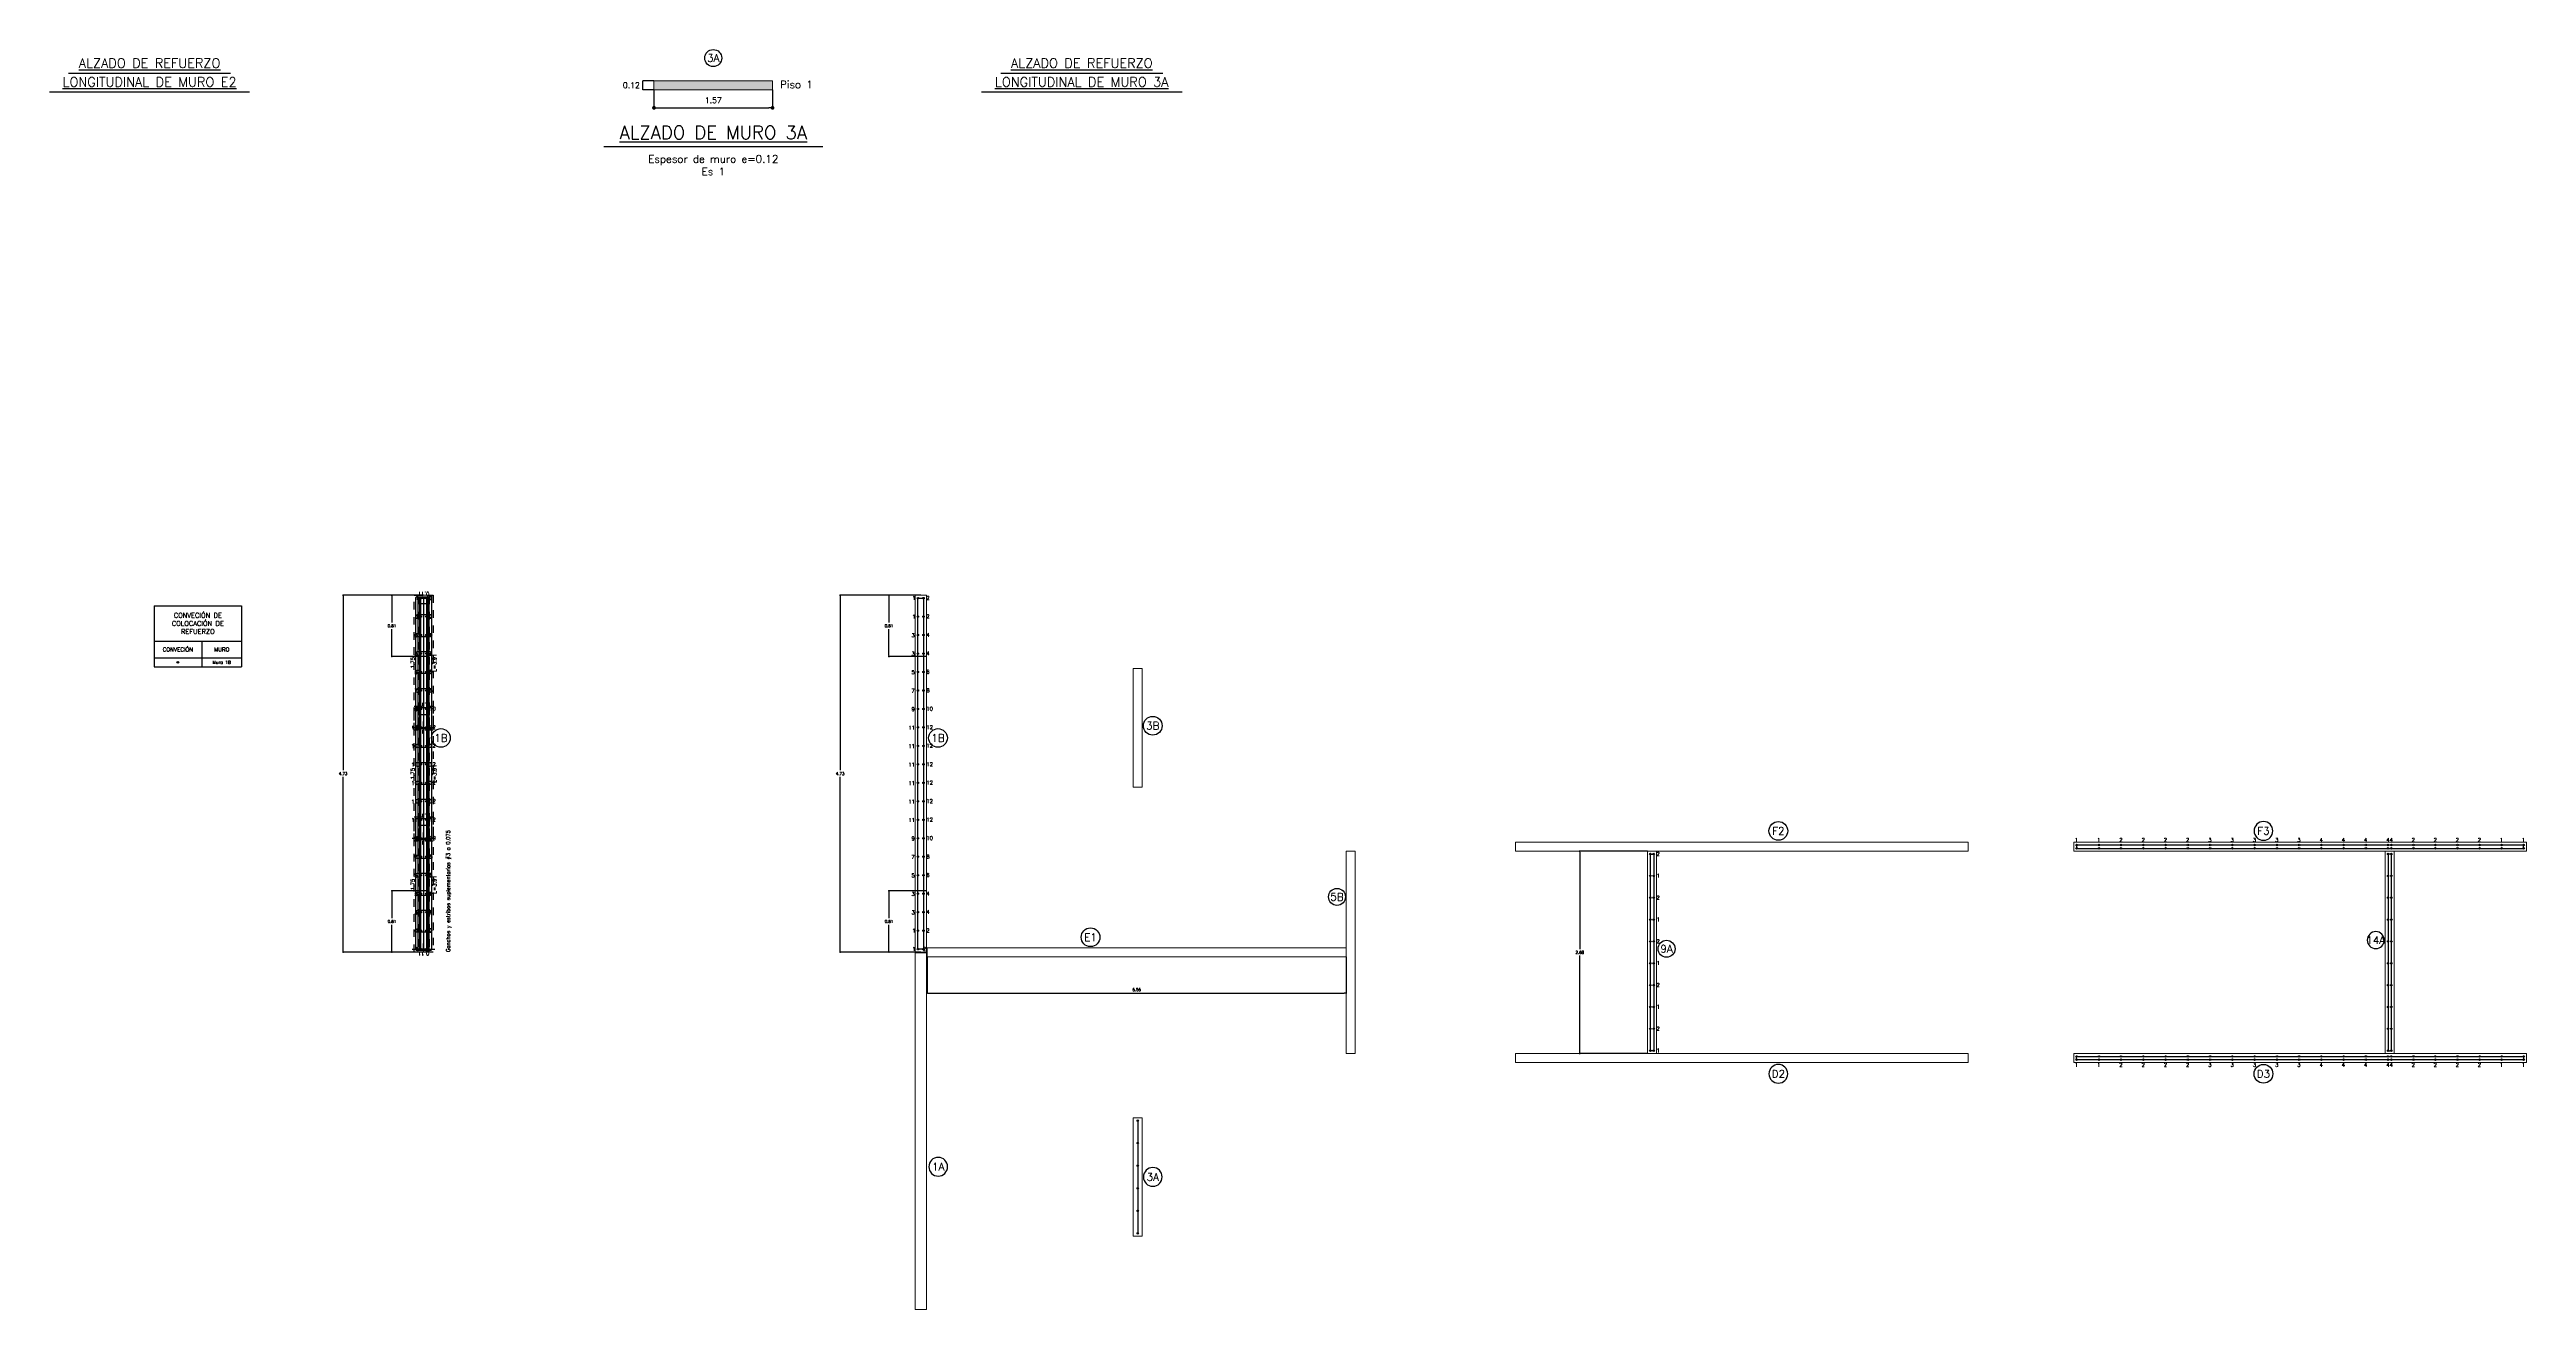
# Model space of a CAD drawing. Header units: millimetres. Extents: x -99999999 to 100000000, y -41 to 20.
# Drawn here: x 87.96 to 120.76, y -18.73 to -2.04 of the extents above; entities that cross this region are included whole.
import ezdxf
from ezdxf.enums import TextEntityAlignment as Align

# ---------------------------------------------------------------- set-up
doc = ezdxf.new("R2010")
doc.units = ezdxf.units.MM
doc.header["$LTSCALE"] = 0.01
doc.header["$PDMODE"] = 3
doc.linetypes.add('DASHED2', pattern=[0.375, 0.25, -0.125])
for name, color, linetype in [('FC_BORDES', 4, 'Continuous'), ('FC_COTAS', 1, 'Continuous'), ('FC_ESTRIBOS', 3, 'Continuous'), ('FC_ET_VSMM', 3, 'Continuous'), ('FC_GANCHOS', 4, 'Continuous'), ('FC_HATCH MUROS', 253, 'Continuous'), ('FC_NUMERO', 11, 'Continuous'), ('FC_R-140', 2, 'Continuous'), ('FC_R-200', 5, 'Continuous'), ('FC_R-80', 11, 'Continuous'), ('FC_REFUERZO 2', 1, 'Continuous')]:
    doc.layers.add(name, color=color, linetype=linetype)
doc.layers.add('FC_DEFPOINTS', color=250, linetype='Continuous', plot=False)
doc.layers.add('FC_MURO CONCRETO', color=7, linetype='Continuous', lineweight=0)
doc.styles.add('COTA-EJE 50', font='romans.shx', dxfattribs={"height": 0.1})
doc.styles.add('FC_TEXT', font='romans.shx', dxfattribs={"height": 0.002})
doc.styles.add('FC_TEXT1', font='romans.shx')
doc.dimstyles.new('FC_COTAS', dxfattribs={"dimtxt": 0.0015, "dimasz": 0.001, "dimexe": 0, "dimexo": 0, "dimgap": 0.001, "dimtad": 1, "dimtih": 1, "dimtoh": 1, "dimzin": 0, "dimdsep": 46, "dimtxsty": 'FC_TEXT1', "dimblk": 'DOT', "dimcen": 0.09, "dimclrd": 256, "dimclre": 256, "dimclrt": 256, "dimadec": 0, "dimazin": 0, "dimtfac": 1, "dimtix": 1, "dimtmove": 2, "dimatfit": 3, "dimfxl": 1.002, "dimtolj": 1, "dimtzin": 0, "dimlwd": -1, "dimarcsym": 0})

# ---------------------------------------------------------------- blocks, each defined once
blk = doc.blocks.new('*U41')
at = {"layer": 'FC_NUMERO', "color": 0}
blk.add_circle((0, 0), 0.00248, dxfattribs=at)
at = {"layer": 'FC_NUMERO', "color": 0, "style": 'FC_TEXT1'}
blk.add_attdef('N-NUM', text='', height=0.002, dxfattribs=at).set_placement((0, 0), align=Align.MIDDLE_CENTER)
blk = doc.blocks.new('*U164')
at = {"layer": 'FC_NUMERO', "color": 0}
blk.add_circle((0, 0), 0.00225, dxfattribs=at)
at = {"layer": 'FC_NUMERO', "color": 0, "style": 'FC_TEXT1'}
blk.add_attdef('N-NUM', text='', height=0.002, dxfattribs=at).set_placement((0, 0), align=Align.MIDDLE_CENTER)
blk = doc.blocks.new('*U165')
at = {"layer": 'FC_NUMERO', "color": 0}
blk.add_circle((0, 0), 0.00225, dxfattribs=at)
at = {"layer": 'FC_NUMERO', "color": 0, "style": 'FC_TEXT1'}
blk.add_attdef('N-NUM', text='', height=0.002, dxfattribs=at).set_placement((0, 0), align=Align.MIDDLE_CENTER)
blk = doc.blocks.new('*U166')
at = {"layer": 'FC_NUMERO', "color": 0}
blk.add_circle((0, 0), 0.00225, dxfattribs=at)
at = {"layer": 'FC_NUMERO', "color": 0, "style": 'FC_TEXT1'}
blk.add_attdef('N-NUM', text='', height=0.002, dxfattribs=at).set_placement((0, 0), align=Align.MIDDLE_CENTER)
blk = doc.blocks.new('_Dot')
at = {"color": 0, "linetype": 'ByBlock', "lineweight": -2}
blk.add_line((-0.5, 0), (-1, 0), dxfattribs=at)
at = {"color": 0, "linetype": 'ByBlock', "const_width": 0.5}
blk.add_lwpolyline([(-0.25, 0, 1), (0.25, 0, 1)], format="xyb", close=True, dxfattribs=at)
blk = doc.blocks.new('*D167')
at = {"layer": 'Defpoints', "color": 0, "ltscale": 0.6, "transparency": 16777216}
for p in [(98.426, -9.266), (99.492, -9.266), (99.492, -13.991)]:
    blk.add_point(p, dxfattribs=at)
at = {"layer": 'FC_COTAS', "lineweight": -2, "ltscale": 0.6, "transparency": 16777216}
for p, q in [((99.492, -9.266), (98.426, -9.266)), ((99.492, -13.991), (98.426, -13.991))]:
    blk.add_line(p, q, dxfattribs=at)
at = {"layer": 'FC_COTAS', "ltscale": 0.6, "transparency": 16777216}
for p, q in [((98.426, -9.291), (98.426, -11.584)), ((98.426, -13.966), (98.426, -11.672))]:
    blk.add_line(p, q, dxfattribs=at)
at = {"layer": 'FC_COTAS', "ltscale": 0.6, "transparency": 16777216, "xscale": 0.025, "yscale": 0.025, "zscale": 0.025}
for p, rotation in [((98.426, -9.266), 90), ((98.426, -13.991), 270)]:
    blk.add_blockref('_Dot', p, dxfattribs=dict(at, rotation=rotation))
at = {"layer": 'FC_COTAS', "ltscale": 0.6, "transparency": 16777216, "insert": (98.426, -11.628), "char_height": 0.0375, "attachment_point": 5, "style": 'FC_TEXT1'}
blk.add_mtext('\\A1;4.73', dxfattribs=at)
blk = doc.blocks.new('*D168')
at = {"layer": 'Defpoints', "color": 0, "ltscale": 0.6, "transparency": 16777216}
for p in [(99.072, -13.181), (99.567, -13.181), (99.417, -13.991)]:
    blk.add_point(p, dxfattribs=at)
at = {"layer": 'FC_COTAS', "lineweight": -2, "ltscale": 0.6, "transparency": 16777216}
for p, q in [((99.567, -13.181), (99.072, -13.181)), ((99.417, -13.991), (99.072, -13.991))]:
    blk.add_line(p, q, dxfattribs=at)
at = {"layer": 'FC_COTAS', "ltscale": 0.6, "transparency": 16777216}
for p, q in [((99.072, -13.206), (99.072, -13.542)), ((99.072, -13.966), (99.072, -13.629))]:
    blk.add_line(p, q, dxfattribs=at)
at = {"layer": 'FC_COTAS', "ltscale": 0.6, "transparency": 16777216, "xscale": 0.025, "yscale": 0.025, "zscale": 0.025}
for p, rotation in [((99.072, -13.181), 90), ((99.072, -13.991), 270)]:
    blk.add_blockref('_Dot', p, dxfattribs=dict(at, rotation=rotation))
at = {"layer": 'FC_COTAS', "ltscale": 0.6, "transparency": 16777216, "insert": (99.072, -13.586), "char_height": 0.0375, "attachment_point": 5, "style": 'FC_TEXT1'}
blk.add_mtext('\\A1;0.81', dxfattribs=at)
blk = doc.blocks.new('*D169')
at = {"layer": 'Defpoints', "color": 0, "ltscale": 0.6, "transparency": 16777216}
for p in [(99.417, -9.266), (99.072, -10.076), (99.567, -10.076)]:
    blk.add_point(p, dxfattribs=at)
at = {"layer": 'FC_COTAS', "lineweight": -2, "ltscale": 0.6, "transparency": 16777216}
for p, q in [((99.417, -9.266), (99.072, -9.266)), ((99.567, -10.076), (99.072, -10.076))]:
    blk.add_line(p, q, dxfattribs=at)
at = {"layer": 'FC_COTAS', "ltscale": 0.6, "transparency": 16777216}
for p, q in [((99.072, -9.291), (99.072, -9.627)), ((99.072, -10.051), (99.072, -9.714))]:
    blk.add_line(p, q, dxfattribs=at)
at = {"layer": 'FC_COTAS', "ltscale": 0.6, "transparency": 16777216, "xscale": 0.025, "yscale": 0.025, "zscale": 0.025}
for p, rotation in [((99.072, -9.266), 90), ((99.072, -10.076), 270)]:
    blk.add_blockref('_Dot', p, dxfattribs=dict(at, rotation=rotation))
at = {"layer": 'FC_COTAS', "ltscale": 0.6, "transparency": 16777216, "insert": (99.072, -9.671), "char_height": 0.0375, "attachment_point": 5, "style": 'FC_TEXT1'}
blk.add_mtext('\\A1;0.81', dxfattribs=at)
blk = doc.blocks.new('*D170')
at = {"layer": 'Defpoints', "color": 0, "ltscale": 0.6, "transparency": 16777216}
for p in [(99.577, -14.056), (105.127, -14.056), (105.127, -14.534)]:
    blk.add_point(p, dxfattribs=at)
at = {"layer": 'FC_COTAS', "lineweight": -2, "ltscale": 0.6, "transparency": 16777216}
for p, q in [((99.577, -14.056), (99.577, -14.534)), ((105.127, -14.056), (105.127, -14.534))]:
    blk.add_line(p, q, dxfattribs=at)
at = {"layer": 'FC_COTAS', "ltscale": 0.6, "transparency": 16777216}
blk.add_line((99.602, -14.534), (105.102, -14.534), dxfattribs=at)
at = {"layer": 'FC_COTAS', "ltscale": 0.6, "transparency": 16777216, "xscale": 0.025, "yscale": 0.025, "zscale": 0.025, "rotation": 180}
blk.add_blockref('_Dot', (99.577, -14.534), dxfattribs=at)
at = {"layer": 'FC_COTAS', "ltscale": 0.6, "transparency": 16777216, "xscale": 0.025, "yscale": 0.025, "zscale": 0.025}
blk.add_blockref('_Dot', (105.127, -14.534), dxfattribs=at)
at = {"layer": 'FC_COTAS', "ltscale": 0.6, "transparency": 16777216, "insert": (102.352, -14.49), "char_height": 0.0375, "attachment_point": 5, "style": 'FC_TEXT1'}
blk.add_mtext('\\A1;5.55', dxfattribs=at)
blk = doc.blocks.new('*D174')
at = {"layer": 'Defpoints', "color": 0, "ltscale": 0.6, "transparency": 16777216}
for p in [(108.22, -12.656), (109.117, -12.656), (109.117, -15.336)]:
    blk.add_point(p, dxfattribs=at)
at = {"layer": 'FC_COTAS', "lineweight": -2, "ltscale": 0.6, "transparency": 16777216}
for p, q in [((109.117, -12.656), (108.22, -12.656)), ((109.117, -15.336), (108.22, -15.336))]:
    blk.add_line(p, q, dxfattribs=at)
at = {"layer": 'FC_COTAS', "ltscale": 0.6, "transparency": 16777216}
for p, q in [((108.22, -12.681), (108.22, -13.952)), ((108.22, -15.311), (108.22, -14.039))]:
    blk.add_line(p, q, dxfattribs=at)
at = {"layer": 'FC_COTAS', "ltscale": 0.6, "transparency": 16777216, "xscale": 0.025, "yscale": 0.025, "zscale": 0.025}
for p, rotation in [((108.22, -12.656), 90), ((108.22, -15.336), 270)]:
    blk.add_blockref('_Dot', p, dxfattribs=dict(at, rotation=rotation))
at = {"layer": 'FC_COTAS', "ltscale": 0.6, "transparency": 16777216, "insert": (108.22, -13.996), "char_height": 0.0375, "attachment_point": 5, "style": 'FC_TEXT1'}
blk.add_mtext('\\A1;2.68', dxfattribs=at)
blk = doc.blocks.new('*U299')
at = {"layer": 'FC_R-140', "color": 4, "ltscale": 1.5}
blk.add_lwpolyline([(-0.02144, 0), (0.02144, 0)], dxfattribs=at)
at = {"layer": 'FC_R-140', "ltscale": 1.5, "style": 'FC_TEXT1'}
blk.add_attdef('%%UTÍTULO', text='', height=0.0025, dxfattribs=at).set_placement((0, 0.00266), align=Align.MIDDLE_CENTER)
at = {"layer": 'FC_R-80', "ltscale": 1.5, "style": 'FC_TEXT1'}
blk.add_attdef('ESCALA', text='', height=0.002, dxfattribs=at).set_placement((-0.02144, -0.0017), align=Align.MIDDLE_LEFT)
blk = doc.blocks.new('*U625')
at = {"layer": 'FC_R-140', "color": 4, "ltscale": 1.5}
blk.add_lwpolyline([(-0.0265, 0), (0.0265, 0)], dxfattribs=at)
at = {"layer": 'FC_R-140', "ltscale": 1.5, "style": 'FC_TEXT1'}
blk.add_attdef('%%UTÍTULO', text='', height=0.0025, dxfattribs=at).set_placement((0, 0.00266), align=Align.MIDDLE_CENTER)
at = {"layer": 'FC_R-80', "ltscale": 1.5, "style": 'FC_TEXT1'}
blk.add_attdef('ESCALA', text='', height=0.002, dxfattribs=at).set_placement((-0.0265, -0.0017), align=Align.MIDDLE_LEFT)
blk = doc.blocks.new('FC_B_Nomenclatura')
at = {"layer": 'FC_NUMERO', "color": 0}
blk.add_circle((0, 0), 0.00225, dxfattribs=at)
at = {"layer": 'FC_NUMERO', "color": 0, "style": 'FC_TEXT1'}
blk.add_attdef('N-NUM', text='', height=0.002, dxfattribs=at).set_placement((0, 0), align=Align.MIDDLE_CENTER)
blk = doc.blocks.new('*D643')
at = {"layer": 'Defpoints', "color": 0, "ltscale": 0.6, "transparency": 16777216}
for p in [(95.81, -2.45), (95.96, -2.45), (95.96, -2.57)]:
    blk.add_point(p, dxfattribs=at)
at = {"layer": 'FC_COTAS', "lineweight": -2, "ltscale": 0.6, "transparency": 16777216}
for p, q in [((95.96, -2.45), (95.81, -2.45)), ((95.96, -2.57), (95.81, -2.57))]:
    blk.add_line(p, q, dxfattribs=at)
at = {"layer": 'FC_COTAS', "ltscale": 0.6, "transparency": 16777216}
blk.add_line((95.81, -2.57), (95.81, -2.45), dxfattribs=at)
at = {"layer": 'FC_COTAS', "ltscale": 0.6, "transparency": 16777216, "insert": (95.66, -2.51), "char_height": 0.075, "attachment_point": 5, "style": 'FC_TEXT1'}
blk.add_mtext('\\A1;0.12', dxfattribs=at)
blk = doc.blocks.new('*D644')
at = {"layer": 'Defpoints', "color": 0, "ltscale": 0.6, "transparency": 16777216}
for p in [(95.96, -2.57), (97.53, -2.57), (97.53, -2.81)]:
    blk.add_point(p, dxfattribs=at)
at = {"layer": 'FC_COTAS', "lineweight": -2, "ltscale": 0.6, "transparency": 16777216}
for p, q in [((95.96, -2.57), (95.96, -2.81)), ((97.53, -2.57), (97.53, -2.81))]:
    blk.add_line(p, q, dxfattribs=at)
at = {"layer": 'FC_COTAS', "ltscale": 0.6, "transparency": 16777216}
blk.add_line((96.01, -2.81), (97.48, -2.81), dxfattribs=at)
at = {"layer": 'FC_COTAS', "ltscale": 0.6, "transparency": 16777216, "xscale": 0.05, "yscale": 0.05, "zscale": 0.05, "rotation": 180}
blk.add_blockref('_Dot', (95.96, -2.81), dxfattribs=at)
at = {"layer": 'FC_COTAS', "ltscale": 0.6, "transparency": 16777216, "xscale": 0.05, "yscale": 0.05, "zscale": 0.05}
blk.add_blockref('_Dot', (97.53, -2.81), dxfattribs=at)
at = {"layer": 'FC_COTAS', "ltscale": 0.6, "transparency": 16777216, "insert": (96.745, -2.71), "char_height": 0.075, "attachment_point": 5, "style": 'FC_TEXT1'}
blk.add_mtext('\\A1;1.57', dxfattribs=at)
blk = doc.blocks.new('*U487')
at = {"layer": 'FC_R-200', "color": 4, "ltscale": 1.5}
blk.add_lwpolyline([(-0.02901, 0), (0.02901, 0)], dxfattribs=at)
at = {"layer": 'FC_R-200', "ltscale": 1.5, "style": 'FC_TEXT1'}
blk.add_attdef('%%UTÍTULO', text='', height=0.0035, dxfattribs=at).set_placement((0, 0.00366), align=Align.MIDDLE_CENTER)
at = {"layer": 'FC_R-80', "ltscale": 1.5, "style": 'FC_TEXT1'}
blk.add_attdef('ESCALA', text='', height=0.002, dxfattribs=at).set_placement((-0.02849, -0.0017), align=Align.MIDDLE_LEFT)
blk = doc.blocks.new('*U302')
at = {"layer": 'FC_R-140', "color": 4, "ltscale": 1.5}
blk.add_lwpolyline([(-0.02656, 0), (0.02656, 0)], dxfattribs=at)
at = {"layer": 'FC_R-140', "ltscale": 1.5, "style": 'FC_TEXT1'}
blk.add_attdef('%%UTÍTULO', text='', height=0.0025, dxfattribs=at).set_placement((0, 0.00266), align=Align.MIDDLE_CENTER)
at = {"layer": 'FC_R-80', "ltscale": 1.5, "style": 'FC_TEXT1'}
blk.add_attdef('ESCALA', text='', height=0.002, dxfattribs=at).set_placement((-0.02656, -0.0017), align=Align.MIDDLE_LEFT)
blk = doc.blocks.new('*U747')
at = {"layer": 'FC_DEFPOINTS', "linetype": 'DASHED2', "ltscale": 0.6}
blk.add_lwpolyline([(-0.038, 0.125), (1.751, 0.125), (1.751, -0.125), (-0.038, -0.125)], close=True, dxfattribs=at)
at = {"layer": 'FC_DEFPOINTS', "ltscale": 0.6}
for points in [[(1.712, 0), (-0.037, 0)], [(0.076, 0), (-0.018, 0), (-0.018, 0.055), (1.731, 0.055), (1.731, -0.055), (-0.018, -0.055), (-0.018, 0), (0.076, 0)], [(0, 0.15), (0, -0.15)], [(1.636, -0.055), (1.636, 0.055)]]:
    blk.add_lwpolyline(points, dxfattribs=at)
at = {"layer": 'FC_DEFPOINTS', "linetype": 'DASHED2', "ltscale": 0.6}
for points in [[(1.731, 0.075), (-0.018, 0.075)], [(1.731, -0.075), (-0.018, -0.075)]]:
    blk.add_lwpolyline(points, dxfattribs=at)
at = {"layer": 'FC_ESTRIBOS', "ltscale": 0.6}
blk.add_lwpolyline([(-0.003, 0.105), (1.716, 0.105, -0.414214), (1.731, 0.09), (1.731, -0.09, -0.414214), (1.716, -0.105), (-0.003, -0.105, -0.414214), (-0.018, -0.09), (-0.018, 0.09, -0.414214)], format="xyb", close=True, dxfattribs=at)
for points in [[(-0.018, 0.087), (0.01, 0.059)], [(0, 0.105), (0.028, 0.077)]]:
    blk.add_lwpolyline(points, dxfattribs=at)
at = {"layer": 'FC_R-80', "char_height": 0.05, "width": 0.13621, "attachment_point": 5, "rotation": 90, "style": 'FC_TEXT'}
for insert in [(-0.058, 0), (1.769, 0)]:
    blk.add_mtext('0.11', dxfattribs=dict(at, insert=insert))
at = {"layer": 'FC_R-80', "char_height": 0.05, "attachment_point": 5, "style": 'FC_TEXT'}
for s, insert, width in [('1.75', (0.856, 0.144), 1.50881), ('L=3.91', (0.856, -0.144), 1.61119)]:
    blk.add_mtext(s, dxfattribs=dict(at, insert=insert, width=width))
blk = doc.blocks.new('*U740')
at = {"layer": 'FC_GANCHOS', "color": 0, "lineweight": -2}
blk.add_lwpolyline([(0.049, -0.022), (0, -0.022, -1.022233), (0, 0.022), (0.174, 0.022, -1.022233), (0.174, -0.022), (0.125, -0.022)], format="xyb", dxfattribs=at)
blk = doc.blocks.new('*U741')
at = {"layer": 'FC_GANCHOS', "color": 0, "lineweight": -2}
blk.add_lwpolyline([(0.049, 0.022), (0, 0.022, 1.022233), (0, -0.022), (0.174, -0.022, 1.022233), (0.174, 0.022), (0.125, 0.022)], format="xyb", dxfattribs=at)
blk = doc.blocks.new('*D750')
at = {"layer": 'Defpoints', "color": 0, "ltscale": 0.6, "transparency": 16777216}
for p in [(91.843, -9.266), (92.909, -9.266), (92.909, -13.991)]:
    blk.add_point(p, dxfattribs=at)
at = {"layer": 'FC_COTAS', "lineweight": -2, "ltscale": 0.6, "transparency": 16777216}
for p, q in [((92.909, -9.266), (91.843, -9.266)), ((92.909, -13.991), (91.843, -13.991))]:
    blk.add_line(p, q, dxfattribs=at)
at = {"layer": 'FC_COTAS', "ltscale": 0.6, "transparency": 16777216}
for p, q in [((91.843, -9.291), (91.843, -11.584)), ((91.843, -13.966), (91.843, -11.672))]:
    blk.add_line(p, q, dxfattribs=at)
at = {"layer": 'FC_COTAS', "ltscale": 0.6, "transparency": 16777216, "xscale": 0.025, "yscale": 0.025, "zscale": 0.025}
for p, rotation in [((91.843, -9.266), 90), ((91.843, -13.991), 270)]:
    blk.add_blockref('_Dot', p, dxfattribs=dict(at, rotation=rotation))
at = {"layer": 'FC_COTAS', "ltscale": 0.6, "transparency": 16777216, "insert": (91.843, -11.628), "char_height": 0.0375, "attachment_point": 5, "style": 'FC_TEXT1'}
blk.add_mtext('\\A1;4.73', dxfattribs=at)
blk = doc.blocks.new('*D751')
at = {"layer": 'Defpoints', "color": 0, "ltscale": 0.6, "transparency": 16777216}
for p in [(92.489, -13.181), (92.984, -13.181), (92.834, -13.991)]:
    blk.add_point(p, dxfattribs=at)
at = {"layer": 'FC_COTAS', "lineweight": -2, "ltscale": 0.6, "transparency": 16777216}
for p, q in [((92.984, -13.181), (92.489, -13.181)), ((92.834, -13.991), (92.489, -13.991))]:
    blk.add_line(p, q, dxfattribs=at)
at = {"layer": 'FC_COTAS', "ltscale": 0.6, "transparency": 16777216}
for p, q in [((92.489, -13.206), (92.489, -13.542)), ((92.489, -13.966), (92.489, -13.629))]:
    blk.add_line(p, q, dxfattribs=at)
at = {"layer": 'FC_COTAS', "ltscale": 0.6, "transparency": 16777216, "xscale": 0.025, "yscale": 0.025, "zscale": 0.025}
for p, rotation in [((92.489, -13.181), 90), ((92.489, -13.991), 270)]:
    blk.add_blockref('_Dot', p, dxfattribs=dict(at, rotation=rotation))
at = {"layer": 'FC_COTAS', "ltscale": 0.6, "transparency": 16777216, "insert": (92.489, -13.586), "char_height": 0.0375, "attachment_point": 5, "style": 'FC_TEXT1'}
blk.add_mtext('\\A1;0.81', dxfattribs=at)
blk = doc.blocks.new('*D752')
at = {"layer": 'Defpoints', "color": 0, "ltscale": 0.6, "transparency": 16777216}
for p in [(92.834, -9.266), (92.489, -10.076), (92.984, -10.076)]:
    blk.add_point(p, dxfattribs=at)
at = {"layer": 'FC_COTAS', "lineweight": -2, "ltscale": 0.6, "transparency": 16777216}
for p, q in [((92.834, -9.266), (92.489, -9.266)), ((92.984, -10.076), (92.489, -10.076))]:
    blk.add_line(p, q, dxfattribs=at)
at = {"layer": 'FC_COTAS', "ltscale": 0.6, "transparency": 16777216}
for p, q in [((92.489, -9.291), (92.489, -9.627)), ((92.489, -10.051), (92.489, -9.714))]:
    blk.add_line(p, q, dxfattribs=at)
at = {"layer": 'FC_COTAS', "ltscale": 0.6, "transparency": 16777216, "xscale": 0.025, "yscale": 0.025, "zscale": 0.025}
for p, rotation in [((92.489, -9.266), 90), ((92.489, -10.076), 270)]:
    blk.add_blockref('_Dot', p, dxfattribs=dict(at, rotation=rotation))
at = {"layer": 'FC_COTAS', "ltscale": 0.6, "transparency": 16777216, "insert": (92.489, -9.671), "char_height": 0.0375, "attachment_point": 5, "style": 'FC_TEXT1'}
blk.add_mtext('\\A1;0.81', dxfattribs=at)
blk = doc.blocks.new('*T772')
at = {"layer": 'FC_BORDES', "color": 0, "linetype": 'ByBlock', "lineweight": -2, "ltscale": 0.6, "transparency": 16777216}
for p, q in [((0, 0), (1.16, 0)), ((0, 0), (0, -0.811)), ((1.16, 0), (1.16, -0.811)), ((0, -0.47), (1.16, -0.47)), ((0.633, -0.47), (0.633, -0.811)), ((0, -0.69), (1.16, -0.69)), ((0, -0.811), (1.16, -0.811))]:
    blk.add_line(p, q, dxfattribs=at)
at = {"layer": 'FC_BORDES', "color": 5, "ltscale": 0.6, "transparency": 16777216, "insert": (0.58, -0.235), "char_height": 0.06416, "width": 1.148, "attachment_point": 5, "style": 'FC_TEXT1'}
blk.add_mtext('CONVECIÓN DE COLOCACIÓN DE REFUERZO', dxfattribs=at)
at = {"layer": 'FC_BORDES', "color": 2, "ltscale": 0.6, "transparency": 16777216, "char_height": 0.0535, "attachment_point": 5, "style": 'FC_TEXT1'}
for s, insert, width in [('CONVECIÓN', (0.316, -0.58), 0.62067), ('MURO', (0.896, -0.58), 0.51533)]:
    blk.add_mtext(s, dxfattribs=dict(at, insert=insert, width=width))
at = {"layer": 'FC_BORDES', "color": 11, "ltscale": 0.6, "transparency": 16777216, "insert": (0.896, -0.75), "char_height": 0.0428, "width": 0.51533, "attachment_point": 5, "style": 'FC_TEXT1'}
blk.add_mtext('Muro 1B', dxfattribs=at)
blk = doc.blocks.new('*U176')
h = blk.add_hatch(color=0)
h.dxf.hatch_style = 1
edge = h.paths.add_edge_path()
edge.add_arc((0, 0), 0.0119, 0, 360, ccw=False)
at = {"color": 0}
blk.add_circle((0, 0), 0.0119, dxfattribs=at)

msp = doc.modelspace()

# ---------------------------------------------------------------- hatches: boundary and pattern name
at = {"layer": 'FC_HATCH MUROS', "ltscale": 0.9}
msp.add_hatch(color=256, dxfattribs=at).paths.add_polyline_path([(95.96, -2.57), (97.53, -2.57), (97.53, -2.45), (95.96, -2.45)])

# ---------------------------------------------------------------- linework, layer by layer
at = {"layer": 'FC_BORDES', "ltscale": 0.6}
msp.add_line((102.367, -16.224), (102.367, -17.718), dxfattribs=at)
for points in [[(92.872, -9.304), (92.946, -9.304), (92.946, -13.953), (92.872, -13.953)], [(99.455, -9.304), (99.529, -9.304), (99.529, -13.953), (99.455, -13.953)], [(109.155, -12.694), (109.199, -12.694), (109.199, -15.298), (109.155, -15.298)], [(120.719, -12.574), (114.8, -12.574), (114.8, -12.618), (120.719, -12.618)], [(118.969, -12.694), (118.925, -12.694), (118.925, -15.298), (118.969, -15.298)], [(120.719, -15.418), (114.8, -15.418), (114.8, -15.374), (120.719, -15.374)]]:
    msp.add_lwpolyline(points, close=True, dxfattribs=at)
at = {"layer": 'FC_MURO CONCRETO', "ltscale": 0.6}
msp.add_lwpolyline([(95.96, -2.57), (97.53, -2.57), (97.53, -2.45), (95.96, -2.45)], close=True, dxfattribs=at)
at = {"layer": 'FC_MURO CONCRETO'}
for points in [[(92.834, -9.266), (92.984, -9.266), (92.984, -13.991), (92.834, -13.991)], [(99.417, -9.266), (99.567, -9.266), (99.567, -13.991), (99.417, -13.991)], [(102.307, -10.236), (102.427, -10.236), (102.427, -11.806), (102.307, -11.806)], [(105.247, -12.656), (105.127, -12.656), (105.127, -15.336), (105.247, -15.336)], [(107.367, -12.536), (113.362, -12.536), (113.362, -12.656), (107.367, -12.656)], [(109.117, -12.656), (109.237, -12.656), (109.237, -15.336), (109.117, -15.336)], [(120.757, -12.536), (114.762, -12.536), (114.762, -12.656), (120.757, -12.656)], [(119.007, -12.656), (118.887, -12.656), (118.887, -15.336), (119.007, -15.336)], [(99.417, -18.726), (99.567, -18.726), (99.567, -14.001), (99.417, -14.001)], [(99.577, -13.936), (105.127, -13.936), (105.127, -14.056), (99.577, -14.056)], [(107.367, -15.456), (113.362, -15.456), (113.362, -15.336), (107.367, -15.336)], [(120.757, -15.456), (114.762, -15.456), (114.762, -15.336), (120.757, -15.336)], [(102.307, -17.756), (102.427, -17.756), (102.427, -16.186), (102.307, -16.186)]]:
    msp.add_lwpolyline(points, close=True, dxfattribs=at)
at = {"layer": 'FC_REFUERZO 2', "ltscale": 0.6}
for centre in [(92.872, -9.304), (92.946, -9.304), (99.455, -9.304), (99.529, -9.304), (92.872, -9.548), (92.872, -9.793), (92.946, -9.548), (92.946, -9.793), (99.455, -9.548), (99.455, -9.793), (99.529, -9.548), (99.529, -9.793), (92.872, -10.038), (92.946, -10.038), (99.455, -10.038), (99.529, -10.038), (92.872, -10.282), (92.946, -10.282), (99.455, -10.282), (99.529, -10.282), (92.872, -10.527), (92.872, -10.772), (92.946, -10.527), (92.946, -10.772), (99.455, -10.527), (99.455, -10.772), (99.529, -10.527), (99.529, -10.772), (92.872, -11.016), (92.946, -11.016), (99.455, -11.016), (99.529, -11.016), (92.872, -11.261), (92.946, -11.261), (99.455, -11.261), (99.529, -11.261), (92.872, -11.506), (92.872, -11.75), (92.946, -11.506), (92.946, -11.75), (99.455, -11.506), (99.455, -11.75), (99.529, -11.506), (99.529, -11.75), (92.872, -11.995), (92.946, -11.995), (99.455, -11.995), (99.529, -11.995), (92.872, -12.24), (92.946, -12.24), (99.455, -12.24), (99.529, -12.24), (92.872, -12.485), (92.872, -12.729), (92.946, -12.485), (92.946, -12.729), (99.455, -12.485), (99.455, -12.729), (99.529, -12.485), (99.529, -12.729), (109.155, -12.694), (109.199, -12.694), (114.8, -12.574), (114.8, -12.618), (115.095, -12.574), (115.095, -12.618), (115.389, -12.574), (115.389, -12.618), (115.684, -12.574), (115.684, -12.618), (115.979, -12.574), (115.979, -12.618), (116.273, -12.574), (116.273, -12.618), (116.568, -12.574), (116.568, -12.618), (116.863, -12.574), (116.863, -12.618), (117.157, -12.574), (117.157, -12.618), (117.452, -12.574), (117.452, -12.618), (117.747, -12.574), (117.747, -12.618), (118.041, -12.574), (118.041, -12.618), (118.336, -12.574), (118.336, -12.618), (118.63, -12.574), (118.63, -12.618), (118.925, -12.574), (118.925, -12.618), (118.925, -12.694), (118.969, -12.574), (118.969, -12.618), (118.969, -12.694), (119.261, -12.574), (119.261, -12.618), (119.552, -12.574), (119.552, -12.618), (119.844, -12.574), (119.844, -12.618), (120.136, -12.574), (120.136, -12.618), (120.427, -12.574), (120.427, -12.618), (120.719, -12.574), (120.719, -12.618), (92.872, -12.974), (92.946, -12.974), (99.455, -12.974), (99.529, -12.974), (109.155, -12.983), (109.199, -12.983), (118.925, -12.983), (118.969, -12.983), (92.872, -13.219), (92.946, -13.219), (99.455, -13.219), (99.529, -13.219), (109.155, -13.272), (109.199, -13.272), (118.925, -13.272), (118.969, -13.272), (92.872, -13.463), (92.872, -13.708), (92.946, -13.463), (92.946, -13.708), (99.455, -13.463), (99.455, -13.708), (99.529, -13.463), (99.529, -13.708), (109.155, -13.562), (109.199, -13.562), (118.925, -13.562), (118.969, -13.562), (92.872, -13.953), (92.946, -13.953), (99.455, -13.953), (99.529, -13.953), (109.155, -13.851), (109.199, -13.851), (118.925, -13.851), (118.969, -13.851), (109.155, -14.14), (109.155, -14.43), (109.199, -14.14), (109.199, -14.43), (118.925, -14.14), (118.925, -14.43), (118.969, -14.14), (118.969, -14.43), (109.155, -14.719), (109.199, -14.719), (118.925, -14.719), (118.969, -14.719), (109.155, -15.008), (109.199, -15.008), (118.925, -15.008), (118.969, -15.008), (109.155, -15.298), (109.199, -15.298), (114.8, -15.374), (114.8, -15.418), (115.095, -15.374), (115.095, -15.418), (115.389, -15.374), (115.389, -15.418), (115.684, -15.374), (115.684, -15.418), (115.979, -15.374), (115.979, -15.418), (116.273, -15.374), (116.273, -15.418), (116.568, -15.374), (116.568, -15.418), (116.863, -15.374), (116.863, -15.418), (117.157, -15.374), (117.157, -15.418), (117.452, -15.374), (117.452, -15.418), (117.747, -15.374), (117.747, -15.418), (118.041, -15.374), (118.041, -15.418), (118.336, -15.374), (118.336, -15.418), (118.63, -15.374), (118.63, -15.418), (118.925, -15.298), (118.925, -15.374), (118.925, -15.418), (118.969, -15.298), (118.969, -15.374), (118.969, -15.418), (119.261, -15.374), (119.261, -15.418), (119.552, -15.374), (119.552, -15.418), (119.844, -15.374), (119.844, -15.418), (120.136, -15.374), (120.136, -15.418), (120.427, -15.374), (120.427, -15.418), (120.719, -15.374), (120.719, -15.418), (102.367, -16.224), (102.367, -16.522), (102.367, -16.821), (102.367, -17.12), (102.367, -17.419), (102.367, -17.718)]:
    msp.add_circle(centre, 0.01, dxfattribs=at)

# ---------------------------------------------------------------- block references
msp.add_blockref('*T772', (89.339, -9.404))
at = {"layer": 'FC_COTAS', "color": 11, "ltscale": 0.6}
ref = msp.add_blockref('FC_B_Nomenclatura', (96.745, -2.15), dxfattribs=dict(at, xscale=50, yscale=50, zscale=50))
ref.add_attrib('N-NUM', '3A', dxfattribs={"layer": 'FC_NUMERO', "color": 0, "height": 0.1, "style": 'FC_TEXT'}).set_placement((96.745, -2.15), align=Align.MIDDLE_CENTER)
at = {"layer": 'FC_ESTRIBOS', "ltscale": 0.6, "rotation": 90}
for p in [(92.909, -11.016), (92.909, -12.485), (92.909, -13.953)]:
    msp.add_blockref('*U747', p, dxfattribs=at)
at = {"layer": 'FC_ET_VSMM', "ltscale": 0.6, "xscale": 50, "yscale": 50, "zscale": 50}
for name, p, values in [('*U299', (89.28, -2.35), {'%%UTÍTULO': '%%UALZADO DE REFUERZO'}), ('*U299', (101.625, -2.35), {'%%UTÍTULO': '%%UALZADO DE REFUERZO'}), ('*U625', (89.28, -2.6), {'%%UTÍTULO': '%%ULONGITUDINAL DE MURO E2'}), ('*U302', (101.625, -2.6), {'%%UTÍTULO': '%%ULONGITUDINAL DE MURO 3A'}), ('*U487', (96.745, -3.32), {'%%UTÍTULO': '%%UALZADO DE MURO 3A'})]:
    msp.add_blockref(name, p, dxfattribs=at).add_auto_attribs(values)
at = {"layer": 'FC_GANCHOS', "ltscale": 0.6, "rotation": 180}
for name, p in [('*U741', (92.996, -9.548)), ('*U740', (92.996, -9.793)), ('*U741', (92.996, -10.038)), ('*U740', (92.996, -10.282)), ('*U741', (92.996, -10.527)), ('*U740', (92.996, -11.261)), ('*U741', (92.996, -11.506)), ('*U740', (92.996, -11.75)), ('*U741', (92.996, -11.995)), ('*U740', (92.996, -12.729)), ('*U741', (92.996, -12.974)), ('*U740', (92.996, -13.219)), ('*U741', (92.996, -13.463)), ('*U740', (92.996, -13.708))]:
    msp.add_blockref(name, p, dxfattribs=at)
at = {"layer": 'FC_NUMERO', "xscale": 50, "yscale": 50, "zscale": 50}
for name, p, values in [('*U41', (93.138, -11.156), {'N-NUM': '1B'}), ('*U41', (99.721, -11.156), {'N-NUM': '1B'}), ('*U41', (102.565, -10.994), {'N-NUM': '3B'}), ('*U41', (110.85, -12.387), {'N-NUM': 'F2'}), ('*U164', (105.005, -13.261), {'N-NUM': '5B'}), ('*U41', (101.741, -13.796), {'N-NUM': 'E1'}), ('*U165', (109.369, -13.948), {'N-NUM': '9A'})]:
    msp.add_blockref(name, p, dxfattribs=at).add_auto_attribs(values)
at = {"layer": 'FC_NUMERO'}
ref = msp.add_blockref('*U41', (117.274, -12.387), dxfattribs=dict(at, xscale=-50, yscale=50, zscale=50))
ref.add_attrib('N-NUM', 'F3', dxfattribs={"color": 0, "height": 0.1, "style": 'FC_TEXT1'}).set_placement((117.274, -12.387), align=Align.MIDDLE_CENTER)
ref = msp.add_blockref('*U166', (118.761, -13.834), dxfattribs=dict(at, xscale=-50, yscale=50, zscale=50))
ref.add_attrib('N-NUM', '14A', dxfattribs={"color": 0, "height": 0.1, "style": 'FC_TEXT1'}).set_placement((118.761, -13.834), align=Align.MIDDLE_CENTER)
ref = msp.add_blockref('*U41', (110.85, -15.604), dxfattribs=dict(at, xscale=-50, yscale=50, zscale=50, rotation=180))
ref.add_attrib('N-NUM', 'D2', dxfattribs={"color": 0, "height": 0.1, "style": 'FC_TEXT1'}).set_placement((110.85, -15.604), align=Align.MIDDLE_CENTER)
ref = msp.add_blockref('*U41', (117.274, -15.604), dxfattribs=dict(at, xscale=50, yscale=50, zscale=50, rotation=180))
ref.add_attrib('N-NUM', 'D3', dxfattribs={"color": 0, "height": 0.1, "style": 'FC_TEXT1'}).set_placement((117.274, -15.604), align=Align.MIDDLE_CENTER)
ref = msp.add_blockref('*U41', (99.724, -16.835), dxfattribs=dict(at, xscale=-50, yscale=50, zscale=50, rotation=180))
ref.add_attrib('N-NUM', '1A', dxfattribs={"color": 0, "height": 0.1, "style": 'FC_TEXT1'}).set_placement((99.724, -16.835), align=Align.MIDDLE_CENTER)
ref = msp.add_blockref('*U41', (102.566, -16.97), dxfattribs=dict(at, xscale=-50, yscale=50, zscale=50, rotation=180))
ref.add_attrib('N-NUM', '3A', dxfattribs={"color": 0, "height": 0.1, "style": 'FC_TEXT1'}).set_placement((102.566, -16.97), align=Align.MIDDLE_CENTER)
at = {"layer": 'FC_REFUERZO 2', "ltscale": 0.6}
msp.add_blockref('*U176', (89.654, -10.154), dxfattribs=at)

# ---------------------------------------------------------------- texts
at = {"layer": 'FC_R-80', "ltscale": 0.9, "style": 'COTA-EJE 50'}
for s, p in [('1', (92.798, -9.328)), ('2', (92.984, -9.327)), ('1', (99.381, -9.328)), ('2', (99.567, -9.327)), ('3', (92.787, -9.821)), ('1', (92.798, -9.573)), ('2', (92.984, -9.571)), ('4', (92.984, -9.816)), ('3', (99.37, -9.821)), ('1', (99.381, -9.573)), ('2', (99.567, -9.571)), ('4', (99.567, -9.816)), ('3', (92.787, -10.066)), ('4', (92.984, -10.061)), ('3', (99.37, -10.066)), ('4', (99.567, -10.061)), ('5', (92.787, -10.311)), ('6', (92.984, -10.305)), ('5', (99.37, -10.311)), ('6', (99.567, -10.305)), ('7', (92.787, -10.556)), ('9', (92.787, -10.8)), ('8', (92.984, -10.55)), ('10', (92.984, -10.795)), ('7', (99.37, -10.556)), ('9', (99.37, -10.8)), ('8', (99.567, -10.55)), ('10', (99.567, -10.795)), ('11', (92.746, -11.045)), ('12', (92.984, -11.039)), ('11', (99.329, -11.045)), ('12', (99.567, -11.039)), ('11', (92.746, -11.29)), ('12', (92.984, -11.284)), ('12', (92.984, -11.529)), ('11', (99.329, -11.29)), ('12', (99.567, -11.284)), ('12', (99.567, -11.529)), ('11', (92.746, -11.534)), ('11', (92.746, -11.779)), ('12', (92.984, -11.773)), ('11', (99.329, -11.534)), ('11', (99.329, -11.779)), ('12', (99.567, -11.773)), ('11', (92.746, -12.024)), ('12', (92.984, -12.018)), ('11', (99.329, -12.024)), ('12', (99.567, -12.018)), ('11', (92.746, -12.268)), ('9', (92.787, -12.513)), ('12', (92.984, -12.263)), ('10', (92.984, -12.508)), ('11', (99.329, -12.268)), ('9', (99.37, -12.513)), ('12', (99.567, -12.263)), ('10', (99.567, -12.508)), ('7', (92.787, -12.758)), ('8', (92.984, -12.752)), ('7', (99.37, -12.758)), ('8', (99.567, -12.752)), ('2', (109.237, -12.717)), ('1', (114.776, -12.531)), ('1', (115.071, -12.531)), ('2', (115.365, -12.531)), ('2', (115.66, -12.531)), ('2', (115.955, -12.531)), ('2', (116.249, -12.531)), ('3', (116.544, -12.531)), ('3', (116.838, -12.531)), ('3', (117.133, -12.531)), ('3', (117.428, -12.531)), ('3', (117.722, -12.531)), ('4', (118.017, -12.531)), ('4', (118.312, -12.531)), ('4', (118.606, -12.531)), ('4', (118.901, -12.531)), ('4', (118.945, -12.531)), ('2', (119.237, -12.531)), ('2', (119.528, -12.531)), ('2', (119.82, -12.531)), ('2', (120.112, -12.531)), ('1', (120.403, -12.531)), ('1', (120.695, -12.531)), ('5', (92.787, -13.002)), ('6', (92.984, -12.997)), ('5', (99.37, -13.002)), ('6', (99.567, -12.997)), ('1', (109.237, -13.006)), ('3', (92.787, -13.247)), ('3', (92.787, -13.492)), ('4', (92.984, -13.242)), ('4', (92.984, -13.486)), ('3', (99.37, -13.247)), ('3', (99.37, -13.492)), ('4', (99.567, -13.242)), ('4', (99.567, -13.486)), ('2', (109.237, -13.295)), ('1', (92.798, -13.733)), ('2', (92.984, -13.731)), ('1', (99.381, -13.733)), ('2', (99.567, -13.731)), ('1', (109.237, -13.585)), ('1', (92.798, -13.977)), ('2', (92.938, -13.977)), ('1', (99.381, -13.977)), ('2', (99.521, -13.977)), ('2', (109.237, -13.874)), ('2', (109.237, -14.453)), ('1', (109.237, -14.163)), ('1', (109.237, -14.742)), ('2', (109.237, -15.031)), ('1', (109.237, -15.321)), ('1', (114.776, -15.51)), ('1', (115.071, -15.51)), ('2', (115.365, -15.51)), ('2', (115.66, -15.51)), ('2', (115.955, -15.51)), ('2', (116.249, -15.51)), ('3', (116.544, -15.51)), ('3', (116.838, -15.51)), ('3', (117.133, -15.51)), ('3', (117.428, -15.51)), ('3', (117.722, -15.51)), ('4', (118.017, -15.51)), ('4', (118.312, -15.51)), ('4', (118.606, -15.51)), ('4', (118.901, -15.51)), ('4', (118.945, -15.51)), ('2', (119.237, -15.51)), ('2', (119.528, -15.51)), ('2', (119.82, -15.51)), ('2', (120.112, -15.51)), ('1', (120.403, -15.51)), ('1', (120.695, -15.51))]:
    msp.add_text(s, height=0.05, dxfattribs=at).set_placement(p)
at = {"layer": 'FC_R-80', "ltscale": 0.6, "char_height": 0.1, "width": 2, "style": 'FC_TEXT1'}
for s, insert, attachment_point in [('Piso 1', (97.63, -2.45), 1), ('Espesor de muro e=0.12^M^JEs 1', (96.745, -3.57), 5)]:
    msp.add_mtext(s, dxfattribs=dict(at, insert=insert, attachment_point=attachment_point))
at = {"layer": 'FC_R-80', "ltscale": 0.6, "insert": (93.209, -13.991), "char_height": 0.05, "attachment_point": 1, "rotation": 90, "style": 'FC_TEXT1'}
msp.add_mtext('Ganchos y estribos suplementarios #3 a 0.075', dxfattribs=at)

# ---------------------------------------------------------------- dimensions: what is measured, and where the dimension line sits
at = {"layer": 'FC_COTAS', "ltscale": 0.6}
dim = msp.add_linear_dim(base=(95.81, -2.45), p1=(95.96, -2.57), p2=(95.96, -2.45), angle=90, dimstyle='FC_COTAS', override={"dimscale": 0, "dimtxt": 0.0015, "dimasz": 0.001, "dimblk1": 'Dot', "dimblk2": 'Dot', "dimsah": 1, "dimtix": 1, "dimtofl": 1, "dimtmove": 2, "dimatfit": 3}, dxfattribs=at)
dim.commit()
dim.dimension.update_dxf_attribs({"geometry": '*D643', "text_midpoint": (95.66, -2.51), "dimtype": 128})
dim = msp.add_linear_dim(base=(97.53, -2.81), p1=(95.96, -2.57), p2=(97.53, -2.57), dimstyle='FC_COTAS', override={"dimscale": 0, "dimtxt": 0.0015, "dimasz": 0.001, "dimblk1": 'Dot', "dimblk2": 'Dot', "dimsah": 1, "dimtix": 1, "dimtofl": 1, "dimtmove": 2, "dimatfit": 3}, dxfattribs=at)
dim.commit()
dim.dimension.update_dxf_attribs({"geometry": '*D644', "text_midpoint": (96.745, -2.71), "dimtype": 128})
for base, p1, p2, angle, picture, middle in [((91.842787298, -9.265609068), (92.909305907, -13.990609068), (92.909305907, -9.265609068), 90, '*D750', (91.842787298, -11.628109068)), ((92.489, -10.076), (92.834, -9.266), (92.984, -10.076), 270, '*D752', (92.489, -9.671)), ((98.425559193, -9.265609068), (99.492077802, -13.990609068), (99.492077802, -9.265609068), 90, '*D167', (98.425559193, -11.628109068)), ((99.072, -10.076), (99.417, -9.266), (99.567, -10.076), 270, '*D169', (99.072, -9.671)), ((108.22, -12.656), (109.117, -15.336), (109.117, -12.656), 90, '*D174', (108.22, -13.996)), ((92.489, -13.181), (92.834, -13.991), (92.984, -13.181), 90, '*D751', (92.489, -13.586)), ((99.072, -13.181), (99.417, -13.991), (99.567, -13.181), 90, '*D168', (99.072, -13.586))]:
    dim = msp.add_linear_dim(base=base, p1=p1, p2=p2, angle=angle, dimstyle='FC_COTAS', override={"dimscale": 0, "dimtix": 1, "dimtofl": 1, "dimtmove": 2, "dimatfit": 3}, dxfattribs=at)
    dim.commit()
    dim.dimension.update_dxf_attribs({"geometry": picture, "text_midpoint": middle})
dim = msp.add_linear_dim(base=(105.127, -14.534), p1=(99.577, -14.056), p2=(105.127, -14.056), dimstyle='FC_COTAS', override={"dimscale": 0, "dimtix": 1, "dimtofl": 1, "dimtmove": 2, "dimatfit": 3}, dxfattribs=at)
dim.commit()
dim.dimension.update_dxf_attribs({"geometry": '*D170', "text_midpoint": (102.352, -14.49)})

doc.saveas('drawing.dxf')
